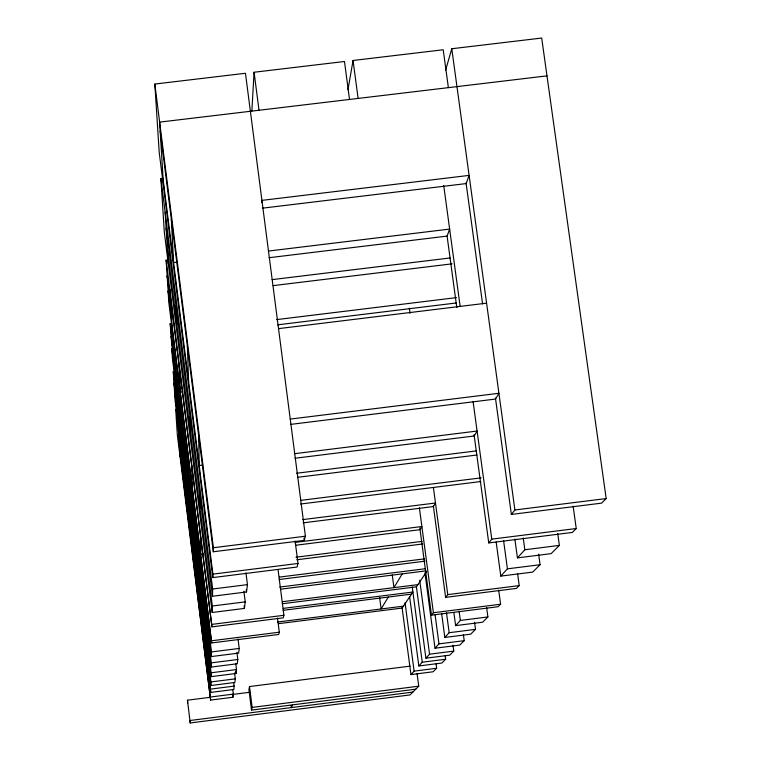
<?xml version="1.0" encoding="UTF-8"?>
<svg xmlns="http://www.w3.org/2000/svg" width="761" height="761" viewBox="0 0 761 761"><rect width="100%" height="100%" fill="white"/><g stroke="black" fill="none" stroke-linecap="round" stroke-linejoin="round"><path stroke-width="1.14" d="M232.742 689.409L233.342 694.108L232.933 697.247L210.626 700.082L179.653 449.903M233.931 682.55L233.941 689.466L210.768 692.415L175.686 409.294L177.323 434.797L210.626 700.082M234.559 672.962L235.311 678.86L234.845 682.474L210.892 685.518L210.949 681.951L174.516 391.002L173.965 382.412L177.522 414.964M211.054 676.653L211.12 672.781L173.27 371.577L173.841 380.529L211.054 676.653L236.005 673.485L236.509 669.556L235.767 663.678M211.225 667.064L211.301 662.85L171.796 348.624L172.424 358.364L211.225 667.064L237.251 663.763L237.803 659.492L236.909 652.434M211.415 656.553L211.501 651.939L170.179 323.444L170.864 334.089L211.415 656.553L238.631 653.109L239.23 648.429L238.041 639.021M277.499 618.084L279.316 632.21L278.697 634.465L211.663 642.94L172.081 325.927M278.022 569.428L283.91 615.297L283.216 617.846L211.958 626.845L166.107 259.882L166.944 272.99L170.645 302.412M243.881 591.259L245.232 601.875L244.386 608.429L212.214 612.481L212.329 606.013L167.43 249.618M245.965 572.871L247.458 584.638L246.516 591.972L212.509 596.243L212.642 589.014L160.894 178.597L163.254 178.321M295.116 541.061L298.008 563.454L297.037 567.021L212.852 577.589L212.909 574.136L163.158 179.815M213.318 551.763L213.394 547.73L154.825 84.043L245.461 73.275L305.408 536.21L304.276 540.377L213.318 551.763L160.171 130.921M251.872 110.982L254.079 72.247L344.467 61.498L349.508 99.444M261.736 202.645L261.917 200.381L469.109 175.391L466.141 183.582L262.469 208.172M347.967 89.712L353.056 60.48L443.206 49.76L448.381 87.639M410.112 666.132L249.513 686.546L248.904 689.542L251.52 710.108L415.744 689.181M251.52 710.108L252.157 707.407L249.513 686.546M445.604 70.174L451.777 48.742L541.689 38.05L606.175 498.56L601.599 503.135L511.363 514.436L495.449 398.013M292.595 704.876L291.396 707.578L291.111 705.323M388.281 597.052L381.109 608.971L379.596 597.433M402.246 573.87L393.941 587.644L392.257 574.888M426.617 571.654L416.41 586.836L282.264 603.749M419.844 527.972L431.477 615.145L433.399 612.729L500.605 604.234L498.683 590.098M433.313 505.704L445.604 597.347L447.763 594.617L519.221 585.599L517.623 573.842M474.055 434.674L488.752 542.935L491.777 539.13L576.239 528.524L573.128 506.17M511.363 514.436L514.893 509.984L606.175 498.56M402.055 607.497L410.95 674.598L414.117 671.116L436.652 668.253L436.024 663.544M409.608 596.567L418.826 665.961L422.25 662.213L445.661 659.235L445.195 655.697M416.353 586.436L425.903 658.198L429.565 654.194L453.775 651.112L452.985 645.242M424.961 572.928L435.007 648.22L438.973 643.873L464.21 640.667L463.42 634.788M441.694 613.937L444.843 637.442L449.161 632.705L475.501 629.366L474.55 622.308M453.879 612.662L455.62 625.628L460.348 620.443L487.896 616.952L486.621 607.544M496.162 542.003L500.795 576.106L507.425 568.838L540.072 564.729L538.617 554.132M514.855 539.045L517.432 557.88L524.843 549.756L559.364 545.409L557.737 533.642M417.047 673.475L418.74 686.184L410.008 694.926L190.221 722.95L187.453 700.196L209.846 697.352M436.652 668.253L433.142 671.773L410.95 674.598M445.661 659.235L441.875 663.031L418.826 665.961M453.775 651.112L449.722 655.173L425.903 658.198M464.21 640.667L459.806 645.081L435.007 648.22M475.501 629.366L470.707 634.16L444.843 637.442M487.896 616.952L482.655 622.203L455.62 625.628M500.605 604.234L498.132 606.717L431.477 615.145M519.221 585.599L516.424 588.405L445.604 597.347M540.072 564.729L532.729 572.082L500.795 576.106M559.364 545.409L551.154 553.628L517.432 557.88M576.239 528.524L572.32 532.443L488.752 542.935M211.301 662.85L237.803 659.492M211.12 672.781L236.509 669.556M210.949 681.951L235.311 678.86M210.826 689.076L234.378 686.08M210.683 696.99L233.342 694.108M232.229 694.498L249.903 692.253M252.157 707.407L418.74 686.184M412.833 692.091L189.984 720.505L190.221 722.95M213.394 547.73L305.408 536.21M203.12 553.932L200.809 554.217L200.476 535.677M295.211 542.393L421.879 526.526L420.072 529.666L295.839 545.228M295.962 557.214L422.146 541.385M296.771 559.773L422.612 543.982M212.909 574.136L298.008 563.454M279.439 577.085L424.429 558.859M279.173 579.502L425.057 561.161M212.642 589.014L247.458 584.638M279.744 587.054L425.351 568.733M281.009 589.138L426.103 570.864M212.329 606.013L245.232 601.875M282.455 601.704L417.884 584.629M283.235 608.381L412.919 592.02L402.131 608.058L278.612 623.659M283.082 610.322L411.501 594.122M211.996 624.372L283.91 615.297M277.556 622.041L403.416 606.146M211.701 640.762L279.316 632.21M211.501 651.939L239.23 648.429M290.236 419.083L498.921 393.285L495.592 399.049L290.464 424.419M202.73 465.095L199.211 465.532L198.669 435.777M294.593 453.689L477.09 431.049L474.236 435.986L294.973 458.246M296.609 473.247L476.595 450.873M297.684 477.299L476.976 455.002M202.321 507.654L199.972 507.948L199.743 494.945M300.785 500.358L481.057 477.87M300.528 504.029L480.752 481.551M302.669 519.611L435.482 503.011L433.437 506.55L303.211 522.836M172.243 289.627L169.884 289.912L172.376 330.731M272.086 279.629L450.112 257.96M273.151 285.632L452.101 263.839M276.5 319.62L456.533 297.608M277.641 324.833L456.467 302.954M278.526 328.628L486.593 303.163M175.943 350.241L173.584 350.536L175.62 383.839M182.716 391.858L180.414 392.143L178.987 365.023M167.506 212.072L165.147 212.357L168.295 263.81M177.094 262.136L173.603 262.564L171.32 219.178M268.424 251.063L449.646 229.08L447.097 236.1L269.08 257.713M546.988 75.872L159.639 122.121L163.625 187.358M523.226 537.97L524.843 549.756M451.777 48.742L514.893 509.984M466.036 182.811L482.588 303.934M503.573 540.567L507.425 568.838M443.72 185.494L460.167 306.512M473.095 401.646L491.777 539.13M447.049 235.796L456.8 307.577M459.083 611.026L460.348 620.443M409.351 308.215L410.036 313.323M433.399 487.516L447.763 594.617M446.488 612.7L449.161 632.705M435.045 614.469L438.973 643.873M419.387 507.806L433.399 612.729M353.056 60.48L358.117 98.416M419.701 580.196L429.565 654.194M412.224 586.788L422.25 662.213M405.061 602.788L414.117 671.116M254.079 72.247L259.006 110.259M303.972 538.017L304.276 540.377M246.212 589.613L246.516 591.972M244.091 606.07L244.386 608.429M235.701 671.135L236.005 673.485M232.638 694.898L232.933 697.247M212.852 577.589L159.211 152.4L154.825 84.043M166.117 228.205L212.509 596.243M212.214 612.481L164.347 232.524L160.894 178.597M170.217 295.335L211.958 626.845M170.806 305.028L167.125 275.729L167.924 288.191L171.539 316.918M171.691 319.401L168.086 290.807L168.847 302.678L211.663 642.94M174.935 372.519L171.006 336.314M210.892 685.518L175.154 401.047L174.63 392.8M179.035 439.772L210.768 692.415M187.453 700.196L187.72 702.926M176.39 396.443L176.913 404.976M177.627 416.676L178.112 424.543M178.588 432.41L180.072 456.724M175.858 305.503L176.856 324.49M182.041 422.945L182.688 435.235M187.358 346.188L188.623 381.613M189.87 416.638L190.421 432.124M191.601 465.161L192.39 487.268M193.284 512.353L193.636 522.36M201.189 575.268L201.342 583.658"/></g></svg>
